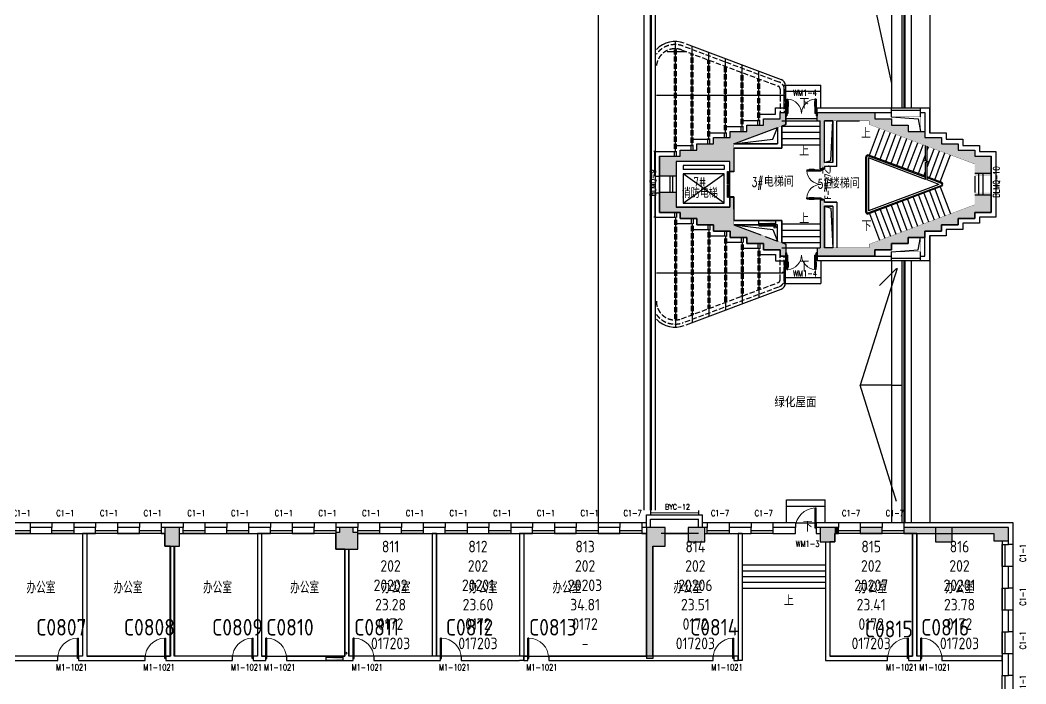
# Model space of a CAD drawing. Extents: x 1136392 to 1212190, y 313528 to 416301.
# Drawn here: x 1163848 to 1212190, y 334739 to 366664 of the extents above; entities that cross this region are included whole.
import ezdxf
from ezdxf.enums import TextEntityAlignment as Align

# ---------------------------------------------------------------- set-up
doc = ezdxf.new("R2010")
doc.units = 0
doc.header["$LTSCALE"] = 1000
doc.header["$MEASUREMENT"] = 0
doc.linetypes.add('DASH', pattern=[0.35, 0.25, -0.1])
for name, color, linetype in [('body', 30, 'Continuous'), ('name', 1, 'Continuous'), ('RM', 4, 'Continuous'), ('RM$', 5, 'Continuous'), ('RM$TXT', 5, 'Continuous'), ('消防', 222, 'Continuous')]:
    doc.layers.add(name, color=color, linetype=linetype)
doc.styles.add('-宋体', font='GBENOR.shx', dxfattribs={"bigfont": 'GBCBIG.shx'})
doc.styles.add('_TCH_DIM', font='SIMPLEX', dxfattribs={"bigfont": 'GBCBIG'})
doc.styles.add('_TCH_WINDOW', font='txt.shx', dxfattribs={"height": 3.5, "bigfont": 'hztxt.shx'})
doc.styles.get("Standard").update_dxf_attribs({"font": 'gbenor.shx', "bigfont": 'gbcbig.shx'})

# ---------------------------------------------------------------- blocks, each defined once
blk = doc.blocks.new('$TCHSYS$LDOR22D')
for p, q in [((-0.517, 0.833), (-0.017, 0.833)), ((-0.517, 0.833), (-0.517, 0.667)), ((-0.017, 0.833), (-0.017, 0.667)), ((0.017, 0.833), (0.017, 0.667)), ((0.017, 0.833), (0.517, 0.833)), ((0.517, 0.833), (0.517, 0.667)), ((-0.517, 0.667), (-0.017, 0.667)), ((-0.5, 0.5), (0.5, 0.5)), ((0.017, 0.667), (0.517, 0.667))]:
    blk.add_line(p, q)
blk = doc.blocks.new('$DorLib2D$00000011')
at = {"lineweight": 13}
for p, q in [((-0.483, 0.396), (-0.483, 0.235)), ((-0.417, 0.396), (-0.417, 0.235)), ((0.417, 0.396), (0.417, 0.235)), ((0.483, 0.396), (0.483, 0.235))]:
    blk.add_line(p, q, dxfattribs=at)
for p, q in [((-0.483, 0.396), (-0.467, 0.396)), ((-0.467, 0.471), (-0.467, -0.062)), ((-0.467, 0.471), (-0.433, 0.471)), ((-0.433, 0.471), (-0.433, 0.004)), ((-0.417, 0.396), (-0.433, 0.396)), ((0.417, 0.396), (0.433, 0.396)), ((0.433, 0.471), (0.433, 0.004)), ((0.467, 0.471), (0.433, 0.471)), ((0.467, 0.471), (0.467, -0.062)), ((0.483, 0.396), (0.467, 0.396)), ((-0.5, 0.004), (-0.433, 0.004)), ((-0.5, 0.004), (-0.5, -0.062)), ((-0.483, 0.235), (-0.467, 0.235)), ((-0.417, 0.235), (-0.433, 0.235)), ((0.417, 0.235), (0.433, 0.235)), ((0.5, 0.004), (0.433, 0.004)), ((0.483, 0.235), (0.467, 0.235)), ((0.5, 0.004), (0.5, -0.062)), ((-0.5, -0.062), (-0.467, -0.062)), ((0.5, -0.062), (0.467, -0.062))]:
    blk.add_line(p, q)
for centre, start, end in [((-0.467, 0.004), 0, 85.904), ((0.467, 0.004), 94.096, 180)]:
    blk.add_arc(centre, 0.467, start, end, dxfattribs=at)
blk = doc.blocks.new('cde')
at = {"layer": '消防'}
blk.add_hatch(color=256, dxfattribs=at).paths.add_polyline_path([(-873427, -271674), (-874227, -271674), (-873427, -271834)])
blk.add_lwpolyline([(-874227, -271674), (-873427, -271674), (-873427, -271834), (-874227, -271834)], close=True, dxfattribs=at)
blk = doc.blocks.new('dxwq')
at = {"layer": 'name'}
for s, height, p in [('7#', 450, (-1111771, -355483)), ('消防电梯', 434, (-1112332, -356027))]:
    blk.add_text(s, height=height, dxfattribs=at).set_placement(p)
blk = doc.blocks.new('$WINLIB2D$00000004')
for p, q in [((-0.5, 0.5), (0.5, 0.5)), ((-0.5, 0.241), (0.5, 0.241)), ((-0.5, -0.5), (0.5, -0.5))]:
    blk.add_line(p, q)
blk = doc.blocks.new('$DorLib2D$00000001')
for p, q in [((0.45, 0.975), (0.5, 0.975)), ((0.45, 0), (0.45, 0.975)), ((0.5, 0), (0.5, 0.975)), ((0.5, 0), (0.45, 0))]:
    blk.add_line(p, q)
at = {"lineweight": 13}
blk.add_arc((0.475, 0), 0.975, 91.4693, 180, dxfattribs=at)

msp = doc.modelspace()

# ---------------------------------------------------------------- hatches: boundary and pattern name
at = {"layer": 'body'}
for points in [[(1194578, 360115), (1195578, 360115), (1195578, 360415), (1196378, 360415), (1196378, 360715), (1197178, 360715), (1197178, 361014), (1197978, 361014), (1197978, 361314), (1198778, 361314), (1198778, 361615), (1199578, 361615), (1199578, 361915), (1200378, 361915), (1200378, 362215), (1200653, 362214), (1200653, 361644), (1198153, 360706), (1198153, 359415), (1197953, 359415), (1197953, 359865), (1195378, 359865), (1195378, 359165), (1194578, 359165)], [(1202153, 362215), (1204928, 362215), (1204928, 361915), (1205728, 361915), (1205728, 361614), (1206528, 361614), (1206528, 361314), (1207328, 361314), (1207328, 361015), (1208128, 361015), (1208128, 360715), (1208928, 360715), (1208928, 360415), (1209728, 360415), (1209728, 360115), (1210528, 360115), (1210528, 359165), (1209728, 359165), (1209728, 359741), (1204653, 361644), (1204653, 361815), (1202503, 361815), (1202503, 359515), (1202310, 359515), (1202310, 361815), (1202153, 361815)], [(1194578, 357415), (1195578, 357415), (1195578, 357115), (1196378, 357115), (1196378, 356815), (1197178, 356815), (1197178, 356515), (1197978, 356515), (1197978, 356215), (1198778, 356215), (1198778, 355915), (1199578, 355915), (1199578, 355615), (1200378, 355615), (1200378, 355315), (1200653, 355315), (1200653, 355885), (1198153, 356824), (1198153, 358115), (1197953, 358115), (1197953, 357665), (1195378, 357665), (1195378, 358365), (1194578, 358365)], [(1202153, 355315), (1204928, 355315), (1204928, 355615), (1205728, 355614), (1205728, 355915), (1206528, 355915), (1206528, 356215), (1207328, 356215), (1207328, 356515), (1208128, 356515), (1208128, 356815), (1208928, 356815), (1208928, 357115), (1209728, 357115), (1209728, 357415), (1210528, 357415), (1210528, 358365), (1209728, 358365), (1209728, 357788), (1204653, 355885), (1204653, 355715), (1202503, 355715), (1202503, 358015), (1202310, 358015), (1202310, 355715), (1202153, 355715)], [(1170803, 341364), (1171503, 341364), (1171503, 342265), (1170803, 342265)], [(1179028, 342015), (1179028, 341215), (1180078, 341215), (1180078, 342015), (1179853, 342015), (1179853, 342265), (1179203, 342265), (1179203, 342015)], [(1193953, 342265), (1193953, 341365), (1194853, 341365), (1194853, 342265)], [(1195953, 342265), (1195953, 341565), (1196753, 341565), (1196753, 342265)], [(1202303, 342265), (1202303, 341564), (1203003, 341564), (1203003, 342265)], [(1203003, 342265), (1203003, 341965), (1203178, 341965), (1203178, 342265)], [(1205278, 342265), (1204228, 342265), (1204228, 341965), (1205278, 341965)], [(1210653, 341965), (1210653, 342265), (1206328, 342265), (1206328, 341965)], [(1207853, 342264), (1207853, 341564), (1208653, 341564), (1208653, 342264)], [(1210653, 341615), (1211353, 341615), (1211353, 342265), (1210653, 342265)], [(1194253, 341365), (1193953, 341365), (1193953, 335965), (1194253, 335965)]]:
    msp.add_hatch(color=256, dxfattribs=at).paths.add_polyline_path(points)

# ---------------------------------------------------------------- linework, layer by layer
for p, q in [((1191628, 383440), (1191628, 342265)), ((1193828, 383440), (1193828, 343090)), ((1205728, 383440), (1205728, 362440)), ((1206228, 383440), (1206228, 362440)), ((1206328, 383440), (1206328, 362440)), ((1206378, 383440), (1206378, 362440)), ((1206678, 383440), (1206678, 362440)), ((1207578, 383440), (1207578, 361240)), ((1194128, 382840), (1194128, 343090)), ((1194178, 382840), (1194178, 343090)), ((1194378, 382840), (1194378, 343090)), ((1203728, 372815), (1205728, 363616)), ((1195867, 365519), (1200434, 363806)), ((1195883, 365139), (1194952, 365139)), ((1195353, 360640), (1195353, 365258)), ((1196153, 360940), (1196153, 365038)), ((1194400, 364503), (1194378, 364503)), ((1196953, 361240), (1196953, 364738)), ((1197754, 361540), (1197754, 364438)), ((1198553, 361840), (1198553, 364138)), ((1199353, 362140), (1199353, 363838)), ((1200578, 362385), (1200578, 363540)), ((1200578, 363540), (1202328, 363540)), ((1202328, 362440), (1202328, 363540)), ((1200578, 363240), (1202328, 363240)), ((1200628, 363526), (1200628, 362440)), ((1200378, 361915), (1200378, 362215)), ((1200378, 362215), (1200653, 362215)), ((1200653, 362215), (1200653, 362440)), ((1200653, 361644), (1200653, 362215)), ((1202153, 362215), (1202153, 362440)), ((1202153, 362215), (1204928, 362215)), ((1202153, 361815), (1202153, 362215)), ((1204928, 362215), (1204928, 361915)), ((1205728, 362015), (1205728, 362440)), ((1205728, 362333), (1207128, 362333)), ((1207128, 362014), (1207128, 362440)), ((1198778, 361314), (1198778, 361615)), ((1198778, 361615), (1199578, 361615)), ((1199578, 361615), (1199578, 361915)), ((1199578, 361915), (1200378, 361915)), ((1200453, 361815), (1202303, 361815)), ((1200453, 361569), (1200653, 361644)), ((1200653, 361929), (1202153, 361929)), ((1202153, 361815), (1202303, 361815)), ((1202303, 359515), (1202303, 361815)), ((1202503, 361815), (1202903, 361815)), ((1202503, 359815), (1202503, 361815)), ((1202903, 359815), (1202903, 361815)), ((1202903, 359815), (1202903, 361815)), ((1203103, 361815), (1204198, 361815)), ((1203103, 359615), (1203103, 361815)), ((1203103, 359615), (1203103, 361815)), ((1204928, 361915), (1205728, 361915)), ((1205728, 362015), (1207008, 361917)), ((1205728, 361915), (1205728, 361614)), ((1205728, 361614), (1206528, 361614)), ((1206528, 361614), (1206528, 361314)), ((1207008, 361917), (1207128, 361314)), ((1197978, 361014), (1197978, 361314)), ((1197978, 361314), (1198778, 361314)), ((1198153, 360706), (1200253, 361494)), ((1200253, 361494), (1200253, 360705)), ((1200453, 361569), (1200453, 360506)), ((1200453, 361569), (1202303, 361569)), ((1200453, 361269), (1202303, 361269)), ((1204669, 360164), (1205153, 361456)), ((1204931, 360066), (1205416, 361358)), ((1205193, 359968), (1205678, 361260)), ((1205455, 359869), (1205940, 361161)), ((1206528, 361314), (1207328, 361314)), ((1207328, 361314), (1207328, 361015)), ((1196378, 360415), (1196378, 360715)), ((1196378, 360715), (1197178, 360715)), ((1197178, 360715), (1197178, 361014)), ((1197178, 361014), (1197978, 361014)), ((1198153, 360706), (1200253, 360706)), ((1200253, 360705), (1198153, 360705)), ((1200453, 360969), (1202303, 360969)), ((1200453, 360669), (1202303, 360669)), ((1205718, 359771), (1206202, 361063)), ((1205980, 359673), (1206464, 360965)), ((1206242, 359574), (1206726, 360866)), ((1206504, 359476), (1206989, 360768)), ((1206766, 359378), (1207251, 360670)), ((1207328, 361015), (1208128, 361015)), ((1208128, 361015), (1208128, 360715)), ((1208128, 360715), (1208928, 360715)), ((1208928, 360715), (1208928, 360415)), ((1195578, 360115), (1195578, 360415)), ((1195578, 360415), (1196378, 360415)), ((1198153, 360506), (1198153, 359965)), ((1200453, 360506), (1198153, 360506)), ((1207363, 359154), (1204645, 360173)), ((1207028, 359279), (1207364, 360176)), ((1207364, 359922), (1207365, 360627)), ((1207442, 359586), (1207775, 360473)), ((1207443, 359950), (1207444, 360597)), ((1207443, 360386), (1207513, 360571)), ((1207553, 359083), (1208037, 360375)), ((1207815, 358984), (1208299, 360277)), ((1208077, 358886), (1208562, 360178)), ((1208928, 360415), (1209728, 360415)), ((1209728, 360415), (1209728, 360115)), ((1194578, 360115), (1194578, 357415)), ((1194578, 360115), (1195578, 360115)), ((1194578, 360115), (1194578, 357415)), ((1195378, 359865), (1195378, 357665)), ((1197953, 359865), (1195378, 359865)), ((1197684, 359672), (1195714, 359672)), ((1195714, 359672), (1195714, 359472)), ((1197684, 359672), (1197684, 359472)), ((1197953, 359365), (1197953, 359865)), ((1198153, 359965), (1198153, 359365)), ((1202903, 359815), (1202503, 359815)), ((1202903, 359815), (1202503, 359815)), ((1204483, 360061), (1204483, 357458)), ((1204533, 360061), (1204533, 357458)), ((1204623, 360032), (1204623, 357497)), ((1207363, 359004), (1204623, 360032)), ((1207363, 359100), (1204628, 360126)), ((1207285, 359895), (1207443, 359950)), ((1207495, 359857), (1207285, 359895)), ((1207363, 359004), (1207364, 359810)), ((1207364, 359810), (1207495, 359857)), ((1207441, 358975), (1207443, 359838)), ((1209728, 360115), (1210528, 360115)), ((1210528, 357415), (1210528, 360115)), ((1210528, 357415), (1210528, 360115)), ((1197684, 359472), (1195714, 359472)), ((1197684, 359272), (1195714, 359272)), ((1195714, 359272), (1195714, 357857)), ((1195714, 357857), (1197684, 359272)), ((1197684, 357857), (1195714, 359272)), ((1197684, 357857), (1197684, 359272)), ((1198153, 359365), (1197953, 359365)), ((1202503, 359515), (1202303, 359515)), ((1202503, 359615), (1202503, 359515)), ((1203103, 359615), (1202503, 359615)), ((1203103, 359615), (1202503, 359615)), ((1207291, 359181), (1207363, 359375)), ((1210528, 359290), (1209728, 359290)), ((1209928, 358240), (1209928, 359290)), ((1210128, 359290), (1210128, 358240)), ((1195378, 359165), (1194578, 359165)), ((1195078, 359165), (1195078, 358365)), ((1195228, 358365), (1195228, 359165)), ((1208002, 358765), (1204623, 357497)), ((1208002, 358765), (1207441, 358975)), ((1208116, 358872), (1207442, 359124)), ((1208098, 358825), (1207442, 359071)), ((1208226, 358699), (1208225, 358698)), ((1209728, 359165), (1209728, 358365)), ((1195378, 358365), (1194578, 358365)), ((1208157, 358673), (1204597, 357338)), ((1208098, 358694), (1204628, 357392)), ((1207028, 358250), (1207513, 356957)), ((1207291, 358348), (1207775, 357056)), ((1207553, 358446), (1208037, 357154)), ((1207815, 358545), (1208299, 357252)), ((1208077, 358643), (1208562, 357351)), ((1210528, 358240), (1209728, 358240)), ((1195714, 357857), (1197684, 357857)), ((1198153, 358165), (1197953, 358165)), ((1197953, 358165), (1197953, 357665)), ((1198153, 357565), (1198153, 358165)), ((1202503, 358015), (1202303, 358015)), ((1202303, 358015), (1202303, 355715)), ((1202503, 357915), (1202503, 358015)), ((1203103, 357915), (1202503, 357915)), ((1203103, 357915), (1203103, 355715)), ((1203103, 357915), (1203103, 355715)), ((1205717, 357758), (1206202, 356466)), ((1205980, 357856), (1206464, 356564)), ((1206242, 357955), (1206726, 356663)), ((1206504, 358053), (1206988, 356761)), ((1206766, 358151), (1207251, 356859)), ((1194578, 357415), (1195578, 357415)), ((1194578, 357415), (1195578, 357415)), ((1197953, 357665), (1195378, 357665)), ((1195578, 357415), (1195578, 357115)), ((1202503, 357715), (1202503, 355715)), ((1202903, 357715), (1202503, 357715)), ((1202903, 357715), (1202503, 357715)), ((1202503, 357715), (1202903, 357715)), ((1202903, 357715), (1202903, 355715)), ((1202903, 357715), (1202903, 355715)), ((1202903, 357715), (1202903, 355715)), ((1204669, 357365), (1205153, 356073)), ((1204931, 357463), (1205415, 356171)), ((1205193, 357561), (1205678, 356269)), ((1205455, 357660), (1205940, 356368)), ((1209728, 357115), (1209728, 357415)), ((1209728, 357415), (1210528, 357415)), ((1195353, 356890), (1195353, 352271)), ((1195578, 357115), (1196378, 357115)), ((1196378, 357115), (1196378, 356815)), ((1196378, 356815), (1197178, 356815)), ((1197178, 356815), (1197178, 356515)), ((1200453, 357023), (1198153, 357023)), ((1200253, 356825), (1198153, 356825)), ((1198153, 356823), (1199453, 356335)), ((1198153, 356823), (1200253, 356823)), ((1200453, 357023), (1200253, 357023)), ((1200253, 356035), (1200253, 356825)), ((1200453, 357025), (1200453, 355960)), ((1200453, 355960), (1200453, 357023)), ((1200453, 356860), (1202303, 356860)), ((1208128, 356515), (1208128, 356815)), ((1208128, 356815), (1208928, 356815)), ((1208928, 356815), (1208928, 357115)), ((1208928, 357115), (1209728, 357115)), ((1196153, 356590), (1196153, 352491)), ((1196953, 356289), (1196953, 352791)), ((1197178, 356515), (1197978, 356515)), ((1197978, 356515), (1197978, 356215)), ((1200453, 356560), (1202303, 356560)), ((1207328, 356215), (1207328, 356515)), ((1207328, 356515), (1208128, 356515)), ((1207578, 356290), (1207578, 342490)), ((1197754, 355989), (1197754, 353091)), ((1197978, 356215), (1198778, 356215)), ((1198778, 356215), (1198778, 355915)), ((1198778, 355915), (1199578, 355915)), ((1199578, 355915), (1199578, 355615)), ((1199653, 356260), (1200253, 356035)), ((1200453, 356260), (1202303, 356260)), ((1200453, 355960), (1200653, 355885)), ((1200453, 355960), (1202303, 355960)), ((1200653, 355885), (1200653, 355315)), ((1205728, 355615), (1205728, 355915)), ((1205728, 355915), (1206528, 355915)), ((1206528, 355915), (1206528, 356215)), ((1206528, 356215), (1207328, 356215)), ((1207008, 355612), (1207128, 356215)), ((1198553, 355690), (1198553, 353391)), ((1199353, 355390), (1199353, 353691)), ((1199578, 355615), (1200378, 355615)), ((1200378, 355615), (1200378, 355315)), ((1200378, 355315), (1200653, 355315)), ((1200453, 355715), (1202303, 355715)), ((1200653, 355315), (1200653, 355090)), ((1202153, 355715), (1202153, 355315)), ((1202153, 355715), (1202303, 355715)), ((1202153, 355315), (1204928, 355315)), ((1202153, 355315), (1202153, 355090)), ((1204928, 355315), (1204928, 355615)), ((1204928, 355615), (1205728, 355615)), ((1205728, 355515), (1207008, 355612)), ((1205728, 355102), (1205728, 355515)), ((1207128, 355090), (1207128, 355515)), ((1200578, 355090), (1200578, 353990)), ((1200628, 354003), (1200628, 355089)), ((1202328, 355090), (1202328, 353990)), ((1205728, 355208), (1207128, 355208)), ((1205728, 355090), (1205728, 342490)), ((1206228, 355090), (1206228, 342490)), ((1206328, 355090), (1206328, 342490)), ((1206378, 355090), (1206378, 342490)), ((1206678, 355090), (1206678, 342490)), ((1200478, 354540), (1200578, 354540)), ((1206004, 354715), (1204228, 349114)), ((1205964, 354715), (1205153, 353905)), ((1200578, 354290), (1202328, 354290)), ((1200578, 353990), (1202328, 353990)), ((1195867, 352010), (1200434, 353723)), ((1194400, 353026), (1194378, 353026)), ((1205728, 349114), (1204228, 349114)), ((1205964, 343513), (1204228, 349114)), ((1205728, 349114), (1206228, 349114)), ((1200689, 342490), (1200689, 343590)), ((1200689, 343590), (1202539, 343590)), ((1200689, 343290), (1202539, 343290)), ((1202539, 342490), (1202539, 343590)), ((1193953, 342865), (1196653, 342865)), ((1193953, 342265), (1193953, 342865)), ((1194153, 343090), (1194153, 342865)), ((1194153, 342977), (1196453, 342971)), ((1196453, 343077), (1196453, 342865)), ((1196653, 342265), (1196653, 342865)), ((1165378, 342490), (1164328, 342490)), ((1164328, 342490), (1164328, 342265)), ((1165378, 342265), (1164328, 342265)), ((1164328, 342265), (1164328, 341965)), ((1165378, 342490), (1165378, 342265)), ((1165378, 341965), (1165378, 342265)), ((1167478, 342490), (1166428, 342490)), ((1166428, 342490), (1166428, 342265)), ((1167478, 342265), (1166428, 342265)), ((1166428, 342265), (1166428, 341965)), ((1167478, 342490), (1167478, 342265)), ((1167478, 341965), (1167478, 342265)), ((1169578, 342490), (1168528, 342490)), ((1168528, 342490), (1168528, 342265)), ((1169578, 342265), (1168528, 342265)), ((1168528, 342265), (1168528, 341965)), ((1169578, 342490), (1169578, 342265)), ((1169578, 341965), (1169578, 342265)), ((1171153, 342490), (1170628, 342490)), ((1170628, 342490), (1170628, 342265)), ((1170803, 342265), (1170628, 342265)), ((1170628, 342265), (1170628, 341965)), ((1171503, 342265), (1170803, 342265)), ((1170803, 342265), (1170803, 341364)), ((1171678, 342490), (1171153, 342490)), ((1171678, 342265), (1171503, 342265)), ((1171503, 341364), (1171503, 342265)), ((1171678, 342490), (1171678, 342265)), ((1171678, 341965), (1171678, 342265)), ((1173778, 342490), (1172728, 342490)), ((1172728, 342490), (1172728, 342265)), ((1173778, 342265), (1172728, 342265)), ((1172728, 342265), (1172728, 341965)), ((1173778, 342490), (1173778, 342265)), ((1173778, 341965), (1173778, 342265)), ((1175878, 342490), (1174828, 342490)), ((1174828, 342490), (1174828, 342265)), ((1175878, 342265), (1174828, 342265)), ((1174828, 342265), (1174828, 341965)), ((1175878, 342490), (1175878, 342265)), ((1175878, 341965), (1175878, 342265)), ((1177978, 342490), (1176928, 342490)), ((1176928, 342490), (1176928, 342265)), ((1177978, 342265), (1176928, 342265)), ((1176928, 342265), (1176928, 341965)), ((1177978, 342490), (1177978, 342265)), ((1177978, 341965), (1177978, 342265)), ((1179553, 342490), (1179028, 342490)), ((1179028, 342490), (1179028, 342265)), ((1179203, 342265), (1179028, 342265)), ((1179028, 342265), (1179028, 342015)), ((1179853, 342265), (1179203, 342265)), ((1179203, 342265), (1179203, 342015)), ((1180078, 342490), (1179553, 342490)), ((1180078, 342265), (1179853, 342265)), ((1179853, 342015), (1179853, 342265)), ((1180078, 342490), (1180078, 342265)), ((1180078, 342015), (1180078, 342265)), ((1182178, 342490), (1181128, 342490)), ((1181128, 342490), (1181128, 342265)), ((1182178, 342265), (1181128, 342265)), ((1181128, 342265), (1181128, 341965)), ((1182178, 342490), (1182178, 342265)), ((1182178, 341965), (1182178, 342265)), ((1184278, 342490), (1183228, 342490)), ((1183228, 342490), (1183228, 342265)), ((1184278, 342265), (1183228, 342265)), ((1183228, 342265), (1183228, 341965)), ((1184278, 342490), (1184278, 342265)), ((1184278, 341965), (1184278, 342265)), ((1186378, 342490), (1185328, 342490)), ((1185328, 342490), (1185328, 342265)), ((1186378, 342265), (1185328, 342265)), ((1185328, 342265), (1185328, 341965)), ((1186378, 342490), (1186378, 342265)), ((1186378, 341965), (1186378, 342265)), ((1188478, 342490), (1187428, 342490)), ((1187428, 342490), (1187428, 342265)), ((1188478, 342265), (1187428, 342265)), ((1187428, 342265), (1187428, 341965)), ((1188478, 342490), (1188478, 342265)), ((1188478, 341965), (1188478, 342265)), ((1190578, 342490), (1189528, 342490)), ((1189528, 342490), (1189528, 342265)), ((1190578, 342265), (1189528, 342265)), ((1189528, 342265), (1189528, 341965)), ((1190578, 342490), (1190578, 342265)), ((1190578, 341965), (1190578, 342265)), ((1192678, 342490), (1191628, 342490)), ((1191628, 342490), (1191628, 342265)), ((1192678, 342265), (1191628, 342265)), ((1191628, 342265), (1191628, 341965)), ((1192678, 342490), (1192678, 342265)), ((1192678, 341965), (1192678, 342265)), ((1193953, 342490), (1193728, 342490)), ((1193728, 342490), (1193728, 342265)), ((1193953, 342265), (1193728, 342265)), ((1193728, 342265), (1193728, 341965)), ((1193953, 342265), (1193953, 341365)), ((1194853, 342265), (1193953, 342265)), ((1194153, 342665), (1196453, 342665)), ((1194153, 342265), (1194153, 342665)), ((1194853, 341365), (1194853, 342265)), ((1195953, 342265), (1195953, 341565)), ((1196753, 342265), (1195953, 342265)), ((1196453, 342265), (1196453, 342665)), ((1196878, 342490), (1196653, 342490)), ((1196878, 342265), (1196753, 342265)), ((1196753, 341565), (1196753, 342265)), ((1196878, 342490), (1196878, 342265)), ((1196878, 341965), (1196878, 342265)), ((1198978, 342490), (1197928, 342490)), ((1197928, 342490), (1197928, 342265)), ((1198978, 342265), (1197928, 342265)), ((1197928, 342265), (1197928, 341965)), ((1198978, 342490), (1198978, 342265)), ((1198978, 341965), (1198978, 342265)), ((1201114, 342490), (1200028, 342490)), ((1200028, 342490), (1200028, 342265)), ((1201114, 342265), (1200028, 342265)), ((1200028, 342265), (1200028, 341965)), ((1201114, 342490), (1202114, 342490)), ((1201114, 342490), (1201114, 342265)), ((1201114, 341965), (1201114, 342265)), ((1202645, 342490), (1202114, 342490)), ((1202114, 342490), (1202114, 342265)), ((1202303, 342265), (1202114, 342265)), ((1202114, 342265), (1202114, 341965)), ((1202303, 342265), (1202303, 341564)), ((1203003, 342265), (1202303, 342265)), ((1203178, 342490), (1202645, 342490)), ((1203178, 342265), (1203003, 342265)), ((1203178, 342490), (1203178, 342265)), ((1203178, 341965), (1203178, 342265)), ((1205278, 342490), (1204228, 342490)), ((1204228, 342490), (1204228, 342265)), ((1205278, 342265), (1204228, 342265)), ((1204228, 342265), (1204228, 341965)), ((1205278, 342490), (1205278, 342265)), ((1205278, 341965), (1205278, 342265)), ((1211578, 342490), (1206328, 342490)), ((1206328, 342490), (1206328, 342265)), ((1210653, 342265), (1206328, 342265)), ((1206328, 342265), (1206328, 341965)), ((1207853, 342264), (1207853, 341564)), ((1208653, 342264), (1207853, 342264)), ((1208653, 341564), (1208653, 342264)), ((1211353, 342265), (1210653, 342265)), ((1211353, 341615), (1211353, 342265)), ((1211578, 341440), (1211578, 342490)), ((1164328, 341965), (1165378, 341965)), ((1166428, 341965), (1167478, 341965)), ((1166853, 341965), (1166853, 336065)), ((1167053, 341965), (1166853, 341965)), ((1167053, 341965), (1167053, 336065)), ((1168528, 341965), (1169578, 341965)), ((1170628, 341965), (1170803, 341965)), ((1171503, 341965), (1171678, 341965)), ((1172728, 341965), (1173778, 341965)), ((1174828, 341965), (1175878, 341965)), ((1175253, 341965), (1175253, 336065)), ((1175453, 341965), (1175253, 341965)), ((1175453, 341965), (1175453, 336065)), ((1176928, 341965), (1177978, 341965)), ((1179028, 342015), (1179028, 341215)), ((1179203, 342015), (1179028, 342015)), ((1180078, 342015), (1179853, 342015)), ((1180078, 341215), (1180078, 342015)), ((1181128, 341965), (1182178, 341965)), ((1183228, 341965), (1184278, 341965)), ((1183654, 341965), (1183654, 336065)), ((1183854, 341965), (1183654, 341965)), ((1183854, 341965), (1183854, 336065)), ((1185328, 341965), (1186378, 341965)), ((1187428, 341965), (1188478, 341965)), ((1187854, 341965), (1187854, 336065)), ((1188054, 341965), (1187854, 341965)), ((1188054, 341965), (1188054, 336065)), ((1189528, 341965), (1190578, 341965)), ((1191628, 341965), (1192678, 341965)), ((1193728, 341965), (1193953, 341965)), ((1196453, 341965), (1194653, 341965)), ((1196753, 341965), (1196878, 341965)), ((1197928, 341965), (1198978, 341965)), ((1198353, 341965), (1198353, 335865)), ((1198553, 341965), (1198353, 341965)), ((1198553, 341965), (1198553, 335865)), ((1200028, 341965), (1201114, 341965)), ((1202114, 341965), (1202303, 341965)), ((1203003, 341965), (1203178, 341965)), ((1203003, 341564), (1203003, 341965)), ((1204228, 341965), (1205278, 341965)), ((1206328, 341965), (1210653, 341965)), ((1206745, 341965), (1206745, 336065)), ((1206945, 341965), (1206745, 341965)), ((1206945, 341965), (1206945, 336065)), ((1210653, 341965), (1210653, 341615)), ((1170803, 341364), (1171503, 341364)), ((1171070, 341364), (1171070, 336065)), ((1171270, 341364), (1171270, 336065)), ((1193953, 341365), (1193953, 335965)), ((1194253, 341365), (1194253, 335965)), ((1194253, 341365), (1194853, 341365)), ((1195953, 341565), (1196753, 341565)), ((1202303, 341564), (1203003, 341564)), ((1202561, 341564), (1202561, 335865)), ((1202761, 341564), (1202761, 336065)), ((1207853, 341564), (1208653, 341564)), ((1210653, 341615), (1211353, 341615)), ((1211053, 341615), (1211053, 341440)), ((1211053, 341440), (1211353, 341440)), ((1211353, 341440), (1211353, 341615)), ((1211578, 341440), (1211353, 341440)), ((1179028, 341215), (1180078, 341215)), ((1179453, 341215), (1179453, 336065)), ((1179653, 341215), (1179653, 336065)), ((1198553, 340464), (1202561, 340464)), ((1211353, 340390), (1211053, 340390)), ((1211053, 340390), (1211053, 339340)), ((1211353, 339340), (1211353, 340390)), ((1211578, 340390), (1211353, 340390)), ((1211578, 339340), (1211578, 340390)), ((1198553, 340184), (1202561, 340184)), ((1198553, 339904), (1202561, 339904)), ((1198553, 339624), (1202561, 339624)), ((1198553, 339344), (1202561, 339344)), ((1211053, 339340), (1211353, 339340)), ((1211578, 339340), (1211353, 339340)), ((1211353, 338290), (1211053, 338290)), ((1211053, 338290), (1211053, 337240)), ((1211353, 337240), (1211353, 338290)), ((1211578, 338290), (1211353, 338290)), ((1211578, 337240), (1211578, 338290)), ((1211053, 337240), (1211353, 337240)), ((1211578, 337240), (1211353, 337240)), ((1165653, 336065), (1162870, 336065)), ((1165653, 335865), (1165653, 336065)), ((1166853, 336065), (1166653, 336065)), ((1166653, 336065), (1166653, 335865)), ((1169853, 336065), (1167053, 336065)), ((1169853, 335865), (1169853, 336065)), ((1171070, 336065), (1170853, 336065)), ((1170853, 336065), (1170853, 335865)), ((1174053, 336065), (1171270, 336065)), ((1174053, 335865), (1174053, 336065)), ((1175253, 336065), (1175053, 336065)), ((1175053, 336065), (1175053, 335865)), ((1175653, 336065), (1175453, 336065)), ((1175653, 335865), (1175653, 336065)), ((1179453, 336065), (1176653, 336065)), ((1176653, 336065), (1176653, 335865)), ((1179853, 336065), (1179653, 336065)), ((1179853, 335865), (1179853, 336065)), ((1183662, 336065), (1180853, 336065)), ((1180853, 336065), (1180853, 335865)), ((1184054, 336065), (1183662, 336065)), ((1184054, 335865), (1184054, 336065)), ((1187854, 336065), (1185054, 336065)), ((1185054, 336065), (1185054, 335865)), ((1188054, 336065), (1187854, 336065)), ((1188254, 336065), (1188054, 336065)), ((1188054, 336065), (1188054, 335865)), ((1188054, 335865), (1188054, 336065)), ((1188254, 335865), (1188254, 336065)), ((1197153, 336065), (1189254, 336065)), ((1189254, 336065), (1189254, 335865)), ((1197153, 335865), (1197153, 336065)), ((1198353, 336065), (1198153, 336065)), ((1198153, 336065), (1198153, 335865)), ((1198353, 335865), (1198353, 336065)), ((1205545, 336065), (1202761, 336065)), ((1205545, 335865), (1205545, 336065)), ((1206745, 336065), (1206545, 336065)), ((1206545, 336065), (1206545, 335865)), ((1207145, 336065), (1206945, 336065)), ((1207145, 335865), (1207145, 336065)), ((1211053, 336065), (1208145, 336065)), ((1208145, 336065), (1208145, 335865)), ((1211353, 336190), (1211053, 336190)), ((1211053, 336190), (1211053, 335140)), ((1211053, 335865), (1211053, 336065)), ((1211353, 335140), (1211353, 336190)), ((1211578, 336190), (1211353, 336190)), ((1211578, 335140), (1211578, 336190)), ((1162770, 335865), (1165653, 335865)), ((1166653, 335865), (1166953, 335865)), ((1166953, 335865), (1169853, 335865)), ((1170853, 335865), (1171170, 335865)), ((1171170, 335865), (1174053, 335865)), ((1175053, 335865), (1175353, 335865)), ((1175353, 335865), (1175653, 335865)), ((1176653, 335865), (1179553, 335865)), ((1179553, 335865), (1179853, 335865)), ((1180853, 335865), (1183662, 335865)), ((1183662, 335865), (1184054, 335865)), ((1185054, 335865), (1187854, 335865)), ((1188054, 335865), (1187854, 335865)), ((1188054, 335865), (1188254, 335865)), ((1189254, 335865), (1197153, 335865)), ((1194253, 335965), (1193953, 335965)), ((1198153, 335865), (1198353, 335865)), ((1198553, 335865), (1198353, 335865)), ((1202561, 335865), (1205545, 335865)), ((1206545, 335865), (1206845, 335865)), ((1206845, 335865), (1207145, 335865)), ((1208145, 335865), (1211053, 335865)), ((1211053, 335140), (1211353, 335140)), ((1211578, 335140), (1211353, 335140))]:
    msp.add_line(p, q, dxfattribs=at)
at = {"layer": 'body', "linetype": 'DASH'}
for p, q in [((1195644, 365229), (1200281, 363490)), ((1195814, 365378), (1200351, 363677)), ((1200378, 363349), (1200378, 362215)), ((1200578, 363349), (1200578, 362215)), ((1200378, 354180), (1200378, 355314)), ((1200578, 354180), (1200578, 355314)), ((1195644, 352300), (1200281, 354039)), ((1195814, 352151), (1200351, 353852))]:
    msp.add_line(p, q, dxfattribs=at)
at = {"layer": 'body', "ltscale": 15}
for p, q in [((1194353, 359165), (1194578, 359165)), ((1194353, 358364), (1194578, 358364))]:
    msp.add_line(p, q, dxfattribs=at)
at = {"layer": 'body'}
for points in [[(1195353, 360640), (1195353, 365596)], [(1196153, 360940), (1196153, 365412)], [(1196953, 361240), (1196953, 365112)], [(1197753, 361540), (1197753, 364812)], [(1198553, 361840), (1198553, 364512)], [(1199353, 362140), (1199353, 364212)], [(1200628, 363040), (1194428, 363040)], [(1200653, 355315), (1200378, 355315), (1200378, 355615), (1199578, 355615), (1199578, 355915), (1198778, 355915), (1198778, 356215), (1197978, 356215), (1197978, 356515), (1197178, 356515), (1197178, 356815), (1196378, 356815), (1196378, 357115), (1195578, 357115), (1195578, 357415), (1194578, 357415), (1194578, 357715), (1194578, 357715), (1194578, 359815), (1194578, 359815), (1194578, 360115), (1195578, 360115), (1195578, 360415), (1196378, 360415), (1196378, 360715), (1197178, 360715), (1197178, 361014), (1197978, 361014), (1197978, 361314), (1198778, 361314), (1198778, 361615), (1199578, 361615), (1199578, 361915), (1200378, 361915), (1200378, 362215), (1200653, 362215)], [(1202153, 362440), (1205153, 362440), (1205439, 362440), (1205990, 362440), (1206924, 362440), (1207553, 362440), (1207553, 361916), (1207553, 361540), (1207553, 361240), (1208353, 361240), (1208353, 360940), (1209153, 360940), (1209153, 360640), (1209953, 360640), (1209953, 360340), (1210753, 360340), (1210753, 357190), (1209953, 357190), (1209953, 356890), (1209153, 356890), (1209153, 356590), (1208353, 356590), (1208353, 356290), (1207553, 356290), (1207553, 355990), (1207553, 355622), (1207553, 355090), (1205953, 355090), (1205653, 355090), (1205381, 355090), (1205153, 355090), (1202153, 355090)], [(1202153, 362215), (1204928, 362215), (1204928, 361915), (1205728, 361915), (1205728, 361614), (1206528, 361614), (1206528, 361314), (1207328, 361314), (1207328, 361015), (1208128, 361015), (1208128, 360715), (1208928, 360715), (1208928, 360415), (1209728, 360415), (1209728, 360115), (1210528, 360115), (1210528, 357415), (1209728, 357415), (1209728, 357115), (1208928, 357115), (1208928, 356815), (1208128, 356815), (1208128, 356515), (1207328, 356515), (1207328, 356215), (1206528, 356215), (1206528, 355915), (1205728, 355915), (1205728, 355615), (1204928, 355615), (1204928, 355315), (1202153, 355315)], [(1204928, 362215), (1205528, 362215), (1205728, 362215)], [(1207128, 362215), (1207328, 362215), (1207328, 361314)], [(1202903, 361815), (1202503, 361815)], [(1202503, 359815), (1202818, 359914), (1202903, 361815)], [(1198153, 360505), (1200453, 360505), (1200453, 361569)], [(1198153, 360706), (1200022, 360940), (1200253, 361494)], [(1202503, 357915), (1203103, 357915), (1203103, 355715)], [(1202503, 357715), (1202818, 357615), (1202903, 355715)], [(1195353, 356889), (1195353, 351933)], [(1200453, 357025), (1198153, 357025)], [(1198153, 356823), (1200022, 356589), (1200253, 356035)], [(1196153, 356589), (1196153, 352117)], [(1196953, 356289), (1196953, 352417)], [(1197753, 355989), (1197753, 352717)], [(1207128, 355315), (1207328, 355315), (1207328, 356215)], [(1198553, 355689), (1198553, 353017)], [(1199353, 355389), (1199353, 353317)], [(1202903, 355715), (1202503, 355715)], [(1204928, 355315), (1205528, 355315), (1205728, 355315)], [(1200628, 354489), (1194428, 354489)]]:
    msp.add_lwpolyline(points, dxfattribs=at)
at = {"layer": 'body', "linetype": 'DASH'}
for points in [[(1195303, 360115), (1195303, 365240)], [(1195403, 360115), (1195403, 365248)], [(1196103, 360415), (1196103, 365057)], [(1196203, 360415), (1196203, 365019)], [(1196903, 360715), (1196903, 364757)], [(1197003, 360715), (1197003, 364719)], [(1197703, 361015), (1197703, 364457)], [(1197803, 361015), (1197803, 364419)], [(1198503, 361314), (1198503, 364157)], [(1198603, 361314), (1198603, 364119)], [(1199303, 361615), (1199303, 363857)], [(1199403, 361615), (1199403, 363819)], [(1195303, 357414), (1195303, 352289)], [(1195403, 357414), (1195403, 352281)], [(1196103, 357114), (1196103, 352472)], [(1196203, 357114), (1196203, 352510)], [(1196903, 356814), (1196903, 352772)], [(1197003, 356814), (1197003, 352810)], [(1197703, 356514), (1197703, 353072)], [(1197803, 356514), (1197803, 353110)], [(1198503, 356214), (1198503, 353372)], [(1198603, 356214), (1198603, 353410)], [(1199303, 355914), (1199303, 353672)], [(1199403, 355914), (1199403, 353710)]]:
    msp.add_lwpolyline(points, dxfattribs=at)
at = {"layer": 'body'}
for points in [[(1201443, 363381, 0, 0, 0), (1201443, 363644, 120, 0, 0), (1201443, 364094, 0, 0, 0)], [(1201443, 360902, 0, 0, 0), (1201443, 361432, 120, 0, 0), (1201443, 361882, 0, 0, 0)], [(1201443, 356627, 0, 0, 0), (1201443, 356097, 120, 0, 0), (1201443, 355647, 0, 0, 0)], [(1201443, 354117, 0, 0, 0), (1201443, 353854, 120, 0, 0), (1201443, 353404, 0, 0, 0)], [(1201614, 342697, 0, 0, 0), (1201614, 343590, 120, 0, 0), (1201614, 344040, 0, 0, 0)], [(1200717, 339276, 0, 0, 0), (1200717, 340526, 120, 0, 0), (1200717, 340976, 0, 0, 0)]]:
    msp.add_lwpolyline(points, format="xyseb", dxfattribs=at)
at = {"layer": 'body', "ltscale": 15}
for points in [[(1194353, 359165), (1194353, 360340), (1195353, 360340), (1195353, 360640), (1196153, 360640), (1196153, 360940), (1196953, 360940), (1196953, 361240), (1197753, 361240), (1197753, 361540), (1198553, 361540), (1198553, 361840), (1199353, 361840), (1199353, 362140), (1200153, 362140), (1200153, 362440), (1200653, 362440), (1200653, 362215)], [(1194353, 358364), (1194353, 357189), (1195353, 357189), (1195353, 356889), (1196153, 356889), (1196153, 356589), (1196953, 356589), (1196953, 356289), (1197753, 356289), (1197753, 355989), (1198553, 355989), (1198553, 355689), (1199353, 355689), (1199353, 355389), (1200153, 355389), (1200153, 355089), (1200653, 355089), (1200653, 355314)]]:
    msp.add_lwpolyline(points, dxfattribs=at)
at = {"layer": 'body'}
for points, const_width in [([(1194578, 360115), (1195578, 360115), (1195578, 360415), (1196378, 360415), (1196378, 360715), (1197178, 360715), (1197178, 361014), (1197978, 361014), (1197978, 361314), (1198778, 361314), (1198778, 361615), (1199578, 361615), (1199578, 361915), (1200378, 361915), (1200378, 362215), (1200653, 362214), (1200653, 361644), (1198153, 360706), (1198153, 359415), (1197953, 359415), (1197953, 359865), (1195378, 359865), (1195378, 359165), (1194578, 359165)], 10), ([(1202153, 362215), (1204928, 362215), (1204928, 361915), (1205728, 361915), (1205728, 361614), (1206528, 361614), (1206528, 361314), (1207328, 361314), (1207328, 361015), (1208128, 361015), (1208128, 360715), (1208928, 360715), (1208928, 360415), (1209728, 360415), (1209728, 360115), (1210528, 360115), (1210528, 359165), (1209728, 359165), (1209728, 359741), (1204653, 361644), (1204653, 361815), (1202503, 361815), (1202503, 359515), (1202310, 359515), (1202310, 361815), (1202153, 361815)], 10), ([(1205728, 361614), (1205728, 362015), (1207128, 362014), (1207128, 361314), (1206528, 361314), (1206528, 361614), (1205728, 361614)], 20), ([(1194578, 357415), (1195578, 357415), (1195578, 357115), (1196378, 357115), (1196378, 356815), (1197178, 356815), (1197178, 356515), (1197978, 356515), (1197978, 356215), (1198778, 356215), (1198778, 355915), (1199578, 355915), (1199578, 355615), (1200378, 355615), (1200378, 355315), (1200653, 355315), (1200653, 355885), (1198153, 356824), (1198153, 358115), (1197953, 358115), (1197953, 357665), (1195378, 357665), (1195378, 358365), (1194578, 358365)], 10), ([(1202153, 355315), (1204928, 355315), (1204928, 355615), (1205728, 355614), (1205728, 355915), (1206528, 355915), (1206528, 356215), (1207328, 356215), (1207328, 356515), (1208128, 356515), (1208128, 356815), (1208928, 356815), (1208928, 357115), (1209728, 357115), (1209728, 357415), (1210528, 357415), (1210528, 358365), (1209728, 358365), (1209728, 357788), (1204653, 355885), (1204653, 355715), (1202503, 355715), (1202503, 358015), (1202310, 358015), (1202310, 355715), (1202153, 355715)], 10), ([(1205728, 355915), (1205728, 355515), (1207128, 355515), (1207128, 356215), (1206528, 356215), (1206528, 355915), (1205728, 355915)], 20)]:
    msp.add_lwpolyline(points, close=True, dxfattribs=dict(at, const_width=const_width))
for points in [[(1194578, 360115), (1195578, 360115), (1195578, 360415), (1196378, 360415), (1196378, 360715), (1197178, 360715), (1197178, 361014), (1197978, 361014), (1197978, 361314), (1198778, 361314), (1198778, 361615), (1199578, 361615), (1199578, 361915), (1200378, 361915), (1200378, 362215), (1200653, 362215), (1200653, 361644), (1200453, 361569), (1200453, 360506), (1198153, 360506), (1198153, 359365), (1197953, 359365), (1197953, 359865), (1195378, 359865), (1195378, 357665), (1197953, 357665), (1197953, 358165), (1198153, 358165), (1198153, 357023), (1200453, 357023), (1200453, 355960), (1200653, 355885), (1200653, 355315), (1200378, 355315), (1200378, 355615), (1199578, 355615), (1199578, 355915), (1198778, 355915), (1198778, 356215), (1197978, 356215), (1197978, 356515), (1197178, 356515), (1197178, 356815), (1196378, 356815), (1196378, 357115), (1195578, 357115), (1195578, 357415), (1194578, 357415)], [(1202503, 361815), (1202903, 361815), (1202903, 359815), (1202503, 359815)], [(1202503, 357715), (1202903, 357715), (1202903, 355715), (1202503, 355715)]]:
    msp.add_lwpolyline(points, close=True, dxfattribs=at)
at = {"layer": 'body', "const_width": 1}
msp.add_lwpolyline([(1196878, 342265), (1196878, 343090), (1193728, 343090), (1193728, 342265)], dxfattribs=at)
at = {"layer": 'body'}
for centre, radius, start, end in [((1195328, 364386), 1250, 69.4439, 136.0544), ((1200328, 363526), 300, 360, 69.4439), ((1204603, 360061), 120, 69.444, 180), ((1204603, 360061), 70, 69.444, 180), ((1208074, 358759), 70, 290.556, 69.444), ((1208074, 358759), 120, 314.1125, 69.444), ((1204603, 357458), 120, 180, 266.9996), ((1204603, 357458), 70, 180, 290.556), ((1200328, 354003), 300, 290.556, 0), ((1195328, 353143), 1250, 223.9455, 290.556)]:
    msp.add_arc(centre, radius, start, end, dxfattribs=at)
at = {"layer": 'body', "linetype": 'DASH'}
for centre, radius, start, end in [((1195328, 364386), 1100, 69.4439, 144.9031), ((1195328, 364386), 900, 69.4439, 180), ((1200228, 363349), 350, 360, 69.4439), ((1200228, 363349), 150, 360, 69.4439), ((1200228, 354180), 150, 290.556, 0), ((1200228, 354180), 350, 290.556, 0), ((1195328, 353143), 900, 180, 290.556), ((1195328, 353143), 1100, 215.0968, 290.556)]:
    msp.add_arc(centre, radius, start, end, dxfattribs=at)
at = {"layer": 'RM'}
for points in [[(1162854, 341564), (1163103, 341564), (1163103, 341965), (1166853, 341965), (1166853, 336065), (1162853, 336065)], [(1167053, 341965), (1167053, 336065), (1171054, 336065), (1171053, 341364), (1170803, 341364), (1170803, 341965)], [(1171253, 341364), (1171503, 341364), (1171503, 341965), (1175253, 341965), (1175253, 336065), (1171254, 336065)], [(1175453, 341965), (1175453, 336065), (1179453, 336065), (1179453, 341215), (1179028, 341215), (1179028, 341965)]]:
    msp.add_lwpolyline(points, close=True, dxfattribs=at)
at = {"layer": 'RM$'}
for points in [[(1179653, 341215), (1180078, 341215), (1180078, 341965), (1183653, 341965), (1183653, 336065), (1179653, 336065)], [(1187853, 341965), (1187853, 336065), (1183853, 336065), (1183853, 341965)], [(1194253, 341365), (1194853, 341365), (1194853, 341965), (1195953, 341965), (1195953, 341565), (1196753, 341565), (1196753, 341965), (1198353, 341965), (1198353, 341965), (1198353, 341965), (1198353, 336065), (1194253, 336065)], [(1206745, 341965), (1203003, 341965), (1203003, 341564), (1202761, 341564), (1202761, 336065), (1206745, 336065)], [(1206945, 341965), (1206945, 341965), (1206945, 341965), (1207853, 341965), (1207853, 341564), (1208653, 341564), (1208653, 341965), (1210653, 341965), (1210653, 341615), (1211053, 341615), (1211053, 336065), (1206945, 336065)]]:
    msp.add_lwpolyline(points, close=True, dxfattribs=at)
msp.add_lwpolyline([(1193953, 341365), (1193953, 341965), (1188053, 341965), (1188053, 336065), (1193953, 336065), (1193953, 341365), (1193953, 341365)], dxfattribs=at)
at = {"layer": '消防'}
for p, q in [((1194353, 360340), (1194300, 360340)), ((1194353, 357190), (1194300, 357190)), ((1199353, 356863), (1199353, 356763)), ((1199353, 356763), (1200153, 356763)), ((1200153, 356763), (1200153, 356863))]:
    msp.add_line(p, q, dxfattribs=at)
at = {"layer": '消防', "linetype": 'Continuous'}
for centre in [(1200133, 356703), (1179503, 336214)]:
    msp.add_circle(centre, 50, dxfattribs=at)

# ---------------------------------------------------------------- block references
at = {"layer": 'body'}
for name, p, xscale, yscale, zscale, rotation in [('$DorLib2D$00000011', (1201403, 362158), -1500, -1500, 1500, 180), ('$TCHSYS$LDOR22D', (1198103, 358765), -1200, -300, -1200, 269.9999999998666), ('$DorLib2D$00000011', (1202360, 358765), -1500, -1500, 1500, 269.9999999997154)]:
    msp.add_blockref(name, p, dxfattribs=dict(at, xscale=xscale, yscale=yscale, zscale=zscale, rotation=rotation))
at = {"layer": 'body', "xscale": 1500, "yscale": -1500, "zscale": 1500}
msp.add_blockref('$DorLib2D$00000011', (1201403, 355371), dxfattribs=at)
at = {"layer": 'body'}
ref = msp.add_blockref('$WINLIB2D$00000004', (1163803, 342227), dxfattribs=dict(at, xscale=1050, yscale=525, zscale=1050, rotation=180))
ref.add_attrib('A', 'C1-1', (1163488, 342803), dxfattribs={"height": 297.5, "style": '_TCH_WINDOW', "width": 0.705882})
ref = msp.add_blockref('$WINLIB2D$00000004', (1165903, 342227), dxfattribs=dict(at, xscale=1050, yscale=525, zscale=1050, rotation=180))
ref.add_attrib('A', 'C1-1', (1165588, 342803), dxfattribs={"height": 297.5, "style": '_TCH_WINDOW', "width": 0.705882})
ref = msp.add_blockref('$WINLIB2D$00000004', (1168003, 342227), dxfattribs=dict(at, xscale=1050, yscale=525, zscale=1050, rotation=180))
ref.add_attrib('A', 'C1-1', (1167688, 342803), dxfattribs={"height": 297.5, "style": '_TCH_WINDOW', "width": 0.705882})
ref = msp.add_blockref('$WINLIB2D$00000004', (1170103, 342227), dxfattribs=dict(at, xscale=1050, yscale=525, zscale=1050, rotation=180))
ref.add_attrib('A', 'C1-1', (1169788, 342803), dxfattribs={"height": 297.5, "style": '_TCH_WINDOW', "width": 0.705882})
ref = msp.add_blockref('$WINLIB2D$00000004', (1172203, 342227), dxfattribs=dict(at, xscale=1050, yscale=525, zscale=1050, rotation=179.9999999999992))
ref.add_attrib('A', 'C1-1', (1171888, 342803), dxfattribs={"height": 297.5, "rotation": 360, "style": '_TCH_WINDOW', "width": 0.705882})
ref = msp.add_blockref('$WINLIB2D$00000004', (1174303, 342227), dxfattribs=dict(at, xscale=1050, yscale=525, zscale=1050, rotation=179.9999999999992))
ref.add_attrib('A', 'C1-1', (1173988, 342803), dxfattribs={"height": 297.5, "rotation": 360, "style": '_TCH_WINDOW', "width": 0.705882})
ref = msp.add_blockref('$WINLIB2D$00000004', (1176403, 342227), dxfattribs=dict(at, xscale=1050, yscale=525, zscale=1050, rotation=179.9999999999992))
ref.add_attrib('A', 'C1-1', (1176088, 342803), dxfattribs={"height": 297.5, "rotation": 360, "style": '_TCH_WINDOW', "width": 0.705882})
ref = msp.add_blockref('$WINLIB2D$00000004', (1178503, 342227), dxfattribs=dict(at, xscale=1050, yscale=525, zscale=1050, rotation=179.9999999999992))
ref.add_attrib('A', 'C1-1', (1178188, 342803), dxfattribs={"height": 297.5, "rotation": 360, "style": '_TCH_WINDOW', "width": 0.705882})
ref = msp.add_blockref('$WINLIB2D$00000004', (1180603, 342227), dxfattribs=dict(at, xscale=1050, yscale=525, zscale=1050, rotation=180.0000000000004))
ref.add_attrib('A', 'C1-1', (1180288, 342803), dxfattribs={"height": 297.5, "style": '_TCH_WINDOW', "width": 0.705882})
ref = msp.add_blockref('$WINLIB2D$00000004', (1182703, 342227), dxfattribs=dict(at, xscale=1050, yscale=525, zscale=1050, rotation=180.0000000000004))
ref.add_attrib('A', 'C1-1', (1182388, 342803), dxfattribs={"height": 297.5, "style": '_TCH_WINDOW', "width": 0.705882})
ref = msp.add_blockref('$WINLIB2D$00000004', (1184803, 342227), dxfattribs=dict(at, xscale=1050, yscale=525, zscale=1050, rotation=180.0000000000004))
ref.add_attrib('A', 'C1-1', (1184488, 342803), dxfattribs={"height": 297.5, "style": '_TCH_WINDOW', "width": 0.705882})
ref = msp.add_blockref('$WINLIB2D$00000004', (1186903, 342227), dxfattribs=dict(at, xscale=1050, yscale=525, zscale=1050, rotation=180.0000000000004))
ref.add_attrib('A', 'C1-1', (1186588, 342803), dxfattribs={"height": 297.5, "style": '_TCH_WINDOW', "width": 0.705882})
ref = msp.add_blockref('$WINLIB2D$00000004', (1189003, 342227), dxfattribs=dict(at, xscale=1050, yscale=525, zscale=1050, rotation=180.0000000000004))
ref.add_attrib('A', 'C1-1', (1188688, 342803), dxfattribs={"height": 297.5, "style": '_TCH_WINDOW', "width": 0.705882})
ref = msp.add_blockref('$WINLIB2D$00000004', (1191103, 342227), dxfattribs=dict(at, xscale=1050, yscale=525, zscale=1050, rotation=180.0000000000004))
ref.add_attrib('A', 'C1-1', (1190788, 342803), dxfattribs={"height": 297.5, "style": '_TCH_WINDOW', "width": 0.705882})
ref = msp.add_blockref('$WINLIB2D$00000004', (1193203, 342227), dxfattribs=dict(at, xscale=1050, yscale=525, zscale=1050, rotation=180.0000000000004))
ref.add_attrib('A', 'C1-7', (1192853, 342803), dxfattribs={"height": 297.5, "style": '_TCH_WINDOW', "width": 0.705882})
ref = msp.add_blockref('$WINLIB2D$00000004', (1197403, 342227), dxfattribs=dict(at, xscale=1050, yscale=525, zscale=1050, rotation=180.000000000012))
ref.add_attrib('A', 'C1-7', (1197053, 342803), dxfattribs={"height": 297.5, "style": '_TCH_WINDOW', "width": 0.705882})
ref = msp.add_blockref('$WINLIB2D$00000004', (1199503, 342227), dxfattribs=dict(at, xscale=1050, yscale=525, zscale=1050, rotation=180.000000000012))
ref.add_attrib('A', 'C1-7', (1199153, 342803), dxfattribs={"height": 297.5, "style": '_TCH_WINDOW', "width": 0.705882})
ref = msp.add_blockref('$DorLib2D$00000001', (1201614, 342227), dxfattribs=dict(at, xscale=-1000, yscale=-1000, zscale=-1000, rotation=180.000000000012))
ref.add_attrib('A', 'WM1-3', (1201124, 341328), dxfattribs={"height": 297.5, "style": '_TCH_WINDOW', "width": 0.705882})
ref = msp.add_blockref('$WINLIB2D$00000004', (1203703, 342227), dxfattribs=dict(at, xscale=1050, yscale=525, zscale=1050, rotation=180))
ref.add_attrib('A', 'C1-7', (1203353, 342803), dxfattribs={"height": 297.5, "style": '_TCH_WINDOW', "width": 0.705882})
ref = msp.add_blockref('$WINLIB2D$00000004', (1205803, 342227), dxfattribs=dict(at, xscale=1050, yscale=525, zscale=1050, rotation=180))
ref.add_attrib('A', 'C1-7', (1205453, 342803), dxfattribs={"height": 297.5, "style": '_TCH_WINDOW', "width": 0.705882})
ref = msp.add_blockref('$WINLIB2D$00000004', (1211316, 340915), dxfattribs=dict(at, xscale=1050, yscale=525, zscale=1050, rotation=90.00000000000165))
ref.add_attrib('A', 'C1-1', (1212190, 340600), dxfattribs={"height": 297.5, "rotation": 90, "style": '_TCH_WINDOW', "width": 0.705882})
ref = msp.add_blockref('$WINLIB2D$00000004', (1211316, 338815), dxfattribs=dict(at, xscale=1050, yscale=525, zscale=1050, rotation=90.00000000000165))
ref.add_attrib('A', 'C1-1', (1212190, 338500), dxfattribs={"height": 297.5, "rotation": 90, "style": '_TCH_WINDOW', "width": 0.705882})
ref = msp.add_blockref('$WINLIB2D$00000004', (1211316, 336715), dxfattribs=dict(at, xscale=1050, yscale=525, zscale=1050, rotation=90.00000000000165))
ref.add_attrib('A', 'C1-1', (1212190, 336400), dxfattribs={"height": 297.5, "rotation": 90, "style": '_TCH_WINDOW', "width": 0.705882})
ref = msp.add_blockref('$DorLib2D$00000001', (1166153, 335965), dxfattribs=dict(at, xscale=-1000, yscale=-1000, zscale=-1000, rotation=180))
ref.add_attrib('A', 'M1-1021', (1165576, 335391), dxfattribs={"height": 297.5, "style": '_TCH_WINDOW', "width": 0.705882})
ref = msp.add_blockref('$DorLib2D$00000001', (1170353, 335965), dxfattribs=dict(at, xscale=-1000, yscale=-1000, zscale=-1000, rotation=180))
ref.add_attrib('A', 'M1-1021', (1169776, 335391), dxfattribs={"height": 297.5, "style": '_TCH_WINDOW', "width": 0.705882})
ref = msp.add_blockref('$DorLib2D$00000001', (1174553, 335965), dxfattribs=dict(at, xscale=-1000, yscale=-1000, zscale=-1000, rotation=180))
ref.add_attrib('A', 'M1-1021', (1173976, 335391), dxfattribs={"height": 297.5, "style": '_TCH_WINDOW', "width": 0.705882})
ref = msp.add_blockref('$DorLib2D$00000001', (1176153, 335965), dxfattribs=dict(at, xscale=1000, yscale=-1000, zscale=1000, rotation=179.9999999999285))
ref.add_attrib('A', 'M1-1021', (1175576, 335391), dxfattribs={"height": 297.5, "rotation": 360, "style": '_TCH_WINDOW', "width": 0.705882})
ref = msp.add_blockref('$DorLib2D$00000001', (1180353, 335965), dxfattribs=dict(at, xscale=1000, yscale=-1000, zscale=1000, rotation=179.9999999999627))
ref.add_attrib('A', 'M1-1021', (1179776, 335391), dxfattribs={"height": 297.5, "rotation": 360, "style": '_TCH_WINDOW', "width": 0.705882})
ref = msp.add_blockref('$DorLib2D$00000001', (1184554, 335965), dxfattribs=dict(at, xscale=1000, yscale=-1000, zscale=1000, rotation=179.9999999999602))
ref.add_attrib('A', 'M1-1021', (1183976, 335391), dxfattribs={"height": 297.5, "rotation": 360, "style": '_TCH_WINDOW', "width": 0.705882})
ref = msp.add_blockref('$DorLib2D$00000001', (1188754, 335965), dxfattribs=dict(at, xscale=1000, yscale=-1000, zscale=1000, rotation=180.0000000000272))
ref.add_attrib('A', 'M1-1021', (1188176, 335391), dxfattribs={"height": 297.5, "style": '_TCH_WINDOW', "width": 0.705882})
ref = msp.add_blockref('$DorLib2D$00000001', (1197653, 335965), dxfattribs=dict(at, xscale=-1000, yscale=-1000, zscale=-1000, rotation=180.0000000000272))
ref.add_attrib('A', 'M1-1021', (1197076, 335391), dxfattribs={"height": 297.5, "style": '_TCH_WINDOW', "width": 0.705882})
ref = msp.add_blockref('$DorLib2D$00000001', (1206045, 335965), dxfattribs=dict(at, xscale=-1000, yscale=-1000, zscale=-1000, rotation=180))
ref.add_attrib('A', 'M1-1021', (1205467, 335391), dxfattribs={"height": 297.5, "style": '_TCH_WINDOW', "width": 0.705882})
ref = msp.add_blockref('$DorLib2D$00000001', (1207645, 335965), dxfattribs=dict(at, xscale=1000, yscale=-1000, zscale=1000, rotation=180.0000000000016))
ref.add_attrib('A', 'M1-1021', (1207067, 335391), dxfattribs={"height": 297.5, "style": '_TCH_WINDOW', "width": 0.705882})
ref = msp.add_blockref('$WINLIB2D$00000004', (1211316, 334615), dxfattribs=dict(at, xscale=1050, yscale=525, zscale=1050, rotation=90.00000000000165))
ref.add_attrib('A', 'C1-1', (1212190, 334300), dxfattribs={"height": 297.5, "rotation": 90, "style": '_TCH_WINDOW', "width": 0.705882})
at = {"layer": 'name'}
msp.add_blockref('dxwq', (2307979, 714144), dxfattribs=at)
at = {"layer": '消防'}
for p in [(2073580, 628698), (2052780, 607699)]:
    msp.add_blockref('cde', p, dxfattribs=at)

# ---------------------------------------------------------------- texts
at = {"layer": 'body', "style": '_TCH_WINDOW', "width": 0.705882}
for s, height, p in [('WM1-4', 297.5, (1201003, 363019)), ('WM1-4', 297.5, (1201004, 354329)), ('BYC-12', 255, (1194854, 343124))]:
    msp.add_text(s, height=height, dxfattribs=at).set_placement(p)
at = {"layer": 'body', "style": '_TCH_DIM'}
for s, p in [('下', (1201300, 362396)), ('上', (1204264, 360975)), ('上', (1201286, 360129)), ('上', (1201286, 356875)), ('下', (1204292, 356514)), ('下', (1201300, 354578)), ('下', (1201462, 342067)), ('上', (1200561, 338503))]:
    msp.add_text(s, height=506, dxfattribs=at).set_placement(p)
at = {"layer": 'body', "style": '_TCH_WINDOW', "width": 0.705882}
for s, p in [('BLMQ-9', (1194410, 358182)), ('BLMQ-10', (1210919, 358129)), ('F-1527', (1202816, 358047))]:
    msp.add_text(s, height=297.5, rotation=90, dxfattribs=at).set_placement(p)
at = {"layer": 'body', "style": '_TCH_WINDOW'}
msp.add_text('乙', height=350, rotation=90, dxfattribs=at).set_placement((1202816, 359237))
at = {"layer": 'name', "style": '_TCH_DIM', "width": 0.705882}
for s, p in [('3#', (1199009, 358650)), ('5#', (1202179, 358571))]:
    msp.add_text(s, height=446.2, dxfattribs=at).set_placement(p)
at = {"layer": 'name'}
for s, height, style, p in [('电梯间', 506.4, '_TCH_DIM', (1199594, 358650)), ('楼梯间', 506.4, '_TCH_DIM', (1202764, 358571)), ('绿化屋面', 506.4, '_TCH_WINDOW', (1200100, 348042)), ('办公室', 578.7, '-宋体', (1164155, 339086)), ('办公室', 578.7, '-宋体', (1168341, 339086)), ('办公室', 578.7, '-宋体', (1172641, 339086)), ('办公室', 578.7, '-宋体', (1176826, 339086)), ('办公室', 578.7, '-宋体', (1181224, 339086)), ('办公室', 578.7, '-宋体', (1185410, 339086)), ('办公室', 578.7, '-宋体', (1189435, 339086)), ('办公室', 578.7, '-宋体', (1195247, 339086)), ('办公室', 578.7, '-宋体', (1204134, 339086)), ('办公室', 578.7, '-宋体', (1208312, 339086))]:
    msp.add_text(s, height=height, dxfattribs=dict(at, style=style)).set_placement(p)
at = {"layer": 'name', "style": '-宋体'}
for s, p in [('C0807', (1164622, 337863)), ('C0808', (1168837, 337863)), ('C0809', (1173077, 337863)), ('C0810', (1175679, 337863)), ('C0811', (1179906, 337863)), ('C0812', (1184310, 337863)), ('C0813', (1188308, 337863)), ('C0814', (1196049, 337863)), ('C0815', (1204445, 337775)), ('C0816', (1207156, 337863))]:
    msp.add_text(s, height=800, dxfattribs=at).set_placement(p, align=Align.TOP_LEFT)
at = {"layer": 'RM$TXT', "char_height": 558.8, "attachment_point": 8}
for s, insert in [('811^M^J202^M^J20202^M^J23.28^M^J0172^M^J017203^M^J', (1181653, 336407)), ('812^M^J202^M^J20201^M^J23.60^M^J0172^M^J017203^M^J', (1185853, 336407)), ('813^M^J202^M^J20203^M^J34.81^M^J0172^M^J-^M^J', (1191003, 336407)), ('814^M^J202^M^J20206^M^J23.51^M^J0172^M^J017203^M^J', (1196303, 336407)), ('815^M^J202^M^J20207^M^J23.41^M^J0172^M^J017203^M^J', (1204753, 336407)), ('816^M^J202^M^J20201^M^J23.78^M^J0172^M^J017203^M^J', (1208999, 336407))]:
    msp.add_mtext(s, dxfattribs=dict(at, insert=insert))

doc.saveas('drawing.dxf')
